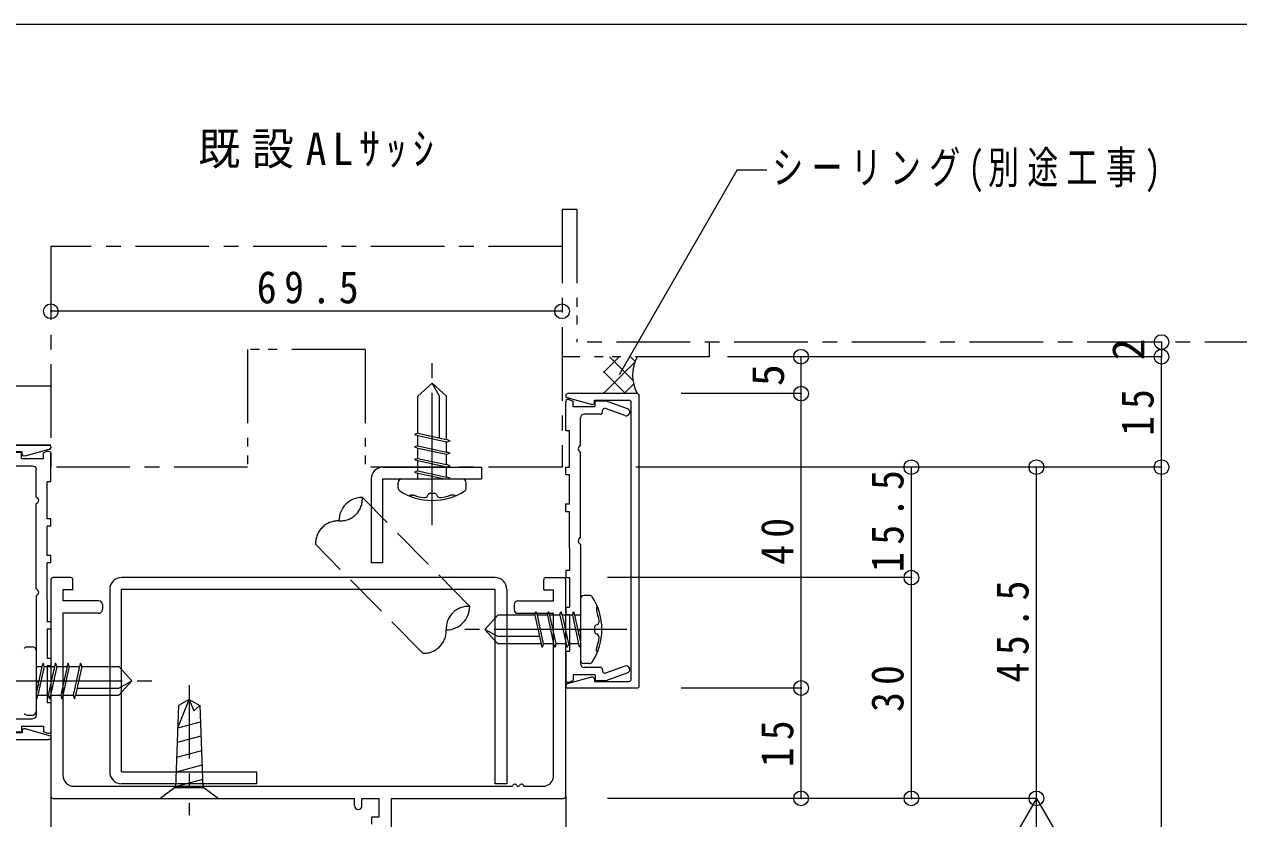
# Model space of a CAD drawing. Units: millimetres at full size, sheet at 1:2. Extents: x -822 to 1661, y 616 to 1163.
# Drawn here: x 1193.4 to 1358.5, y 1054.6 to 1162.5 of the extents above; entities that cross this region are included whole.
import ezdxf
from ezdxf.enums import TextEntityAlignment as Align

# ---------------------------------------------------------------- set-up
doc = ezdxf.new("R2010")
doc.units = ezdxf.units.MM
doc.header["$LTSCALE"] = 2
doc.header["$PDMODE"] = 32
doc.header["$PDSIZE"] = 2
for name, pattern in [('CHAIN1', [8, 5, -1, 1, -1]), ('CHAIN2', [12, 9, -1, 1, -1]), ('DASHED3', [4, 3, -1]), ('DOUBLE_CHAIN1', [8.8, 5, -1, 0.6, -0.6, 0.6, -1])]:
    doc.linetypes.add(name, pattern=pattern)
for name, color, linetype, lineweight in [('0-0_free', 7, 'Continuous', 15), ('2-1_20_図枠', 7, 'Continuous', 15), ('2-4_ADD_LINE', 3, 'Continuous', 9), ('2-7_01_躯体', 6, 'Continuous', 9), ('F-E', 5, 'Continuous', 9)]:
    doc.layers.add(name, color=color, linetype=linetype, lineweight=lineweight)
doc.styles.add('ＭＳ ゴシック', font='')
doc.styles.get('ＭＳ ゴシック').set_extended_font_data('MS Gothic')

# ---------------------------------------------------------------- blocks, each defined once
blk = doc.blocks.new('ANE605n.')
at = {"layer": '0-0_free'}
for p, q in [((0.36, 165.95), (4.71, 154)), ((84, 174), (6, 174)), ((84, 174), (84, 164)), ((204, 174), (204, 164)), ((304, 174), (304, 164)), ((464, 174), (464, 164)), ((464, 174), (484, 174)), ((484, 174), (484, 164)), ((564, 174), (584, 174)), ((564, 174), (564, 164)), ((584, 174), (584, 164)), ((684, 174), (762, 174)), ((684, 174), (684, 164)), ((767.64, 165.95), (763.29, 154)), ((20, 154), (4.71, 154)), ((20, 94), (20, 154)), ((124.83, 134), (50, 134)), ((184, 164), (84, 164)), ((374.83, 134), (143.17, 134)), ((284, 164), (204, 164)), ((364, 164), (304, 164)), ((364, 164), (464, 164)), ((393.17, 134), (624.83, 134)), ((484, 164), (564, 164)), ((584, 164), (684, 164)), ((643.17, 134), (718, 134)), ((748, 94), (748, 154)), ((748, 154), (763.29, 154)), ((40, 80), (40, 124)), ((728, 80), (728, 124)), ((4, 94), (4, 64)), ((20, 94), (4, 94)), ((34, 74), (30.21, 74)), ((734, 74), (737.79, 74)), ((748, 94), (764, 94)), ((764, 94), (764, 64)), ((4, 64), (24.9, 6.58)), ((43.69, 13.42), (24.57, 65.95)), ((724.31, 13.42), (743.43, 65.95)), ((764, 64), (743.1, 6.58))]:
    blk.add_line(p, q, dxfattribs=at)
for points in [[(204, 174), (184, 174), (184, 164)], [(304, 174), (284, 174), (284, 164)]]:
    blk.add_lwpolyline(points, dxfattribs=at)
for centre, radius, start, end in [((6, 168), 6, 90, 200), ((762, 168), 6, 340, 90), ((50, 124), 10, 90, 180), ((134, 130), 10, 23.57818, 156.42182), ((384, 130), 10, 23.57818, 156.42182), ((634, 130), 10, 23.57818, 156.42182), ((718, 124), 10, 0, 90), ((30.21, 68), 6, 90, 200), ((34, 80), 6, 270, 0), ((734, 80), 6, 180, 270), ((737.79, 68), 6, 340, 90), ((34.3, 10), 10, 200, 20), ((733.7, 10), 10, 160, 340)]:
    blk.add_arc(centre, radius, start, end, dxfattribs=at)
blk = doc.blocks.new('ANE606n.')
at = {"layer": '0-0_free'}
for p, q in [((788.83, 195.85), (790, 200)), ((0, 6), (0, 194.31)), ((29.61, 130.13), (11.17, 195.85)), ((770.39, 130.13), (788.83, 195.85)), ((800, 6), (800, 194.31)), ((18, 122), (18, 28)), ((24, 122), (18, 122)), ((776, 122), (782, 122)), ((782, 122), (782, 28)), ((6, 0), (794, 0)), ((24, 22), (776, 22))]:
    blk.add_line(p, q, dxfattribs=at)
for centre, radius, start, end in [((5.69, 194.31), 5.69, 15.67705, 180), ((794.31, 194.31), 5.69, 0, 164.32295), ((24, 128), 6, 270, 20.77483), ((776, 128), 6, 159.22517, 270), ((6, 6), 6, 180, 270), ((24, 28), 6, 180, 270), ((776, 28), 6, 270, 0), ((794, 6), 6, 270, 0)]:
    blk.add_arc(centre, radius, start, end, dxfattribs=at)

msp = doc.modelspace()

# ---------------------------------------------------------------- linework, layer by layer
at = {"layer": '2-1_20_図枠', "color": 2, "linetype": 'DOUBLE_CHAIN1'}
for p, q in [((1268.548, 1137.383), (1266.548, 1137.383)), ((1268.548, 1137.383), (1268.548, 1119.383)), ((1239.798, 1118.383), (1223.798, 1118.383)), ((1223.798, 1118.383), (1223.798, 1102.383)), ((1239.798, 1118.383), (1239.798, 1102.383)), ((1197.048, 1113.383), (1079.783, 1113.383)), ((1197.048, 1105.383), (1177.048, 1105.383))]:
    msp.add_line(p, q, dxfattribs=at)
at = {"layer": '2-1_20_図枠', "color": 2, "linetype": 'CHAIN1'}
for p, q in [((1197.048, 1132.383), (1197.048, 1102.383)), ((1266.548, 1132.383), (1197.048, 1132.383)), ((1395.955, 1119.383), (1268.548, 1119.383)), ((1223.798, 1102.383), (1197.048, 1102.383))]:
    msp.add_line(p, q, dxfattribs=at)
at = {"layer": '2-1_20_図枠', "color": 6, "linetype": 'CHAIN2', "lineweight": 9}
msp.add_line((1248.898, 1094.497), (1248.898, 1117.24), dxfattribs=at)
at = {"layer": '2-1_20_図枠', "color": 6, "lineweight": 9}
for p, q in [((1248.898, 1113.783), (1246.952, 1112.031)), ((1249.871, 1112.031), (1248.898, 1113.783)), ((1248.898, 1113.783), (1250.845, 1112.031)), ((1246.952, 1106.986), (1246.952, 1112.031)), ((1249.871, 1106.347), (1249.871, 1112.031)), ((1250.845, 1106.134), (1250.845, 1112.031)), ((1246.952, 1106.986), (1250.845, 1106.134)), ((1246.952, 1106.687), (1250.845, 1105.835)), ((1246.952, 1105.283), (1246.952, 1106.687)), ((1246.952, 1105.283), (1250.845, 1104.431)), ((1246.952, 1104.984), (1250.845, 1104.132)), ((1246.952, 1103.579), (1246.952, 1104.984)), ((1250.845, 1104.431), (1250.845, 1105.835)), ((1246.952, 1103.579), (1246.465, 1103.43)), ((1246.465, 1103.43), (1246.952, 1103.281)), ((1246.952, 1103.579), (1250.845, 1102.728)), ((1246.952, 1103.281), (1250.845, 1102.429)), ((1246.952, 1101.876), (1246.952, 1103.281)), ((1250.845, 1102.728), (1250.845, 1104.132)), ((1246.952, 1101.876), (1246.465, 1101.727)), ((1246.465, 1101.727), (1246.952, 1101.577)), ((1246.952, 1101.876), (1250.845, 1101.025)), ((1246.952, 1101.577), (1250.583, 1100.783)), ((1246.952, 1100.783), (1246.952, 1101.577)), ((1251.331, 1102.578), (1250.845, 1102.728)), ((1250.845, 1102.429), (1251.331, 1102.578)), ((1250.845, 1101.025), (1250.845, 1102.429)), ((1244.275, 1099.561), (1244.275, 1100.296)), ((1244.762, 1100.783), (1253.034, 1100.783)), ((1251.331, 1100.875), (1250.845, 1101.025)), ((1251.031, 1100.783), (1251.331, 1100.875)), ((1253.521, 1099.561), (1253.521, 1100.296)), ((1245.751, 1098.496), (1245.778, 1098.514)), ((1246.09, 1098.599), (1246.308, 1098.585)), ((1248.286, 1098.567), (1248.325, 1098.671)), ((1248.606, 1098.865), (1249.19, 1098.865)), ((1249.471, 1098.671), (1249.51, 1098.567)), ((1251.706, 1098.599), (1251.488, 1098.585)), ((1252.046, 1098.496), (1252.019, 1098.514)), ((1214.408, 1069.991), (1213.985, 1058.883)), ((1214.294, 1066.983), (1215.848, 1070.823)), ((1215.848, 1070.823), (1214.408, 1069.991)), ((1215.848, 1070.823), (1216.5, 1069.289)), ((1215.848, 1070.823), (1217.288, 1069.991)), ((1216.5, 1069.289), (1217.288, 1069.991)), ((1217.288, 1069.991), (1217.711, 1058.883)), ((1214.294, 1066.983), (1217.371, 1067.807)), ((1217.446, 1065.84), (1214.217, 1064.975)), ((1217.521, 1063.872), (1214.141, 1062.966)), ((1217.596, 1061.905), (1214.064, 1060.958)), ((1211.848, 1057.383), (1213.848, 1058.883)), ((1213.848, 1058.883), (1217.848, 1058.883)), ((1217.671, 1059.937), (1213.988, 1058.95)), ((1217.848, 1058.883), (1219.848, 1057.383)), ((1211.848, 1057.383), (1219.848, 1057.383))]:
    msp.add_line(p, q, dxfattribs=at)
at = {"layer": '2-1_20_図枠', "color": 5, "lineweight": 9}
for p, q in [((1240.598, 1100.783), (1240.598, 1089.383)), ((1242.198, 1089.383), (1242.198, 1100.783)), ((1242.198, 1100.783), (1255.598, 1100.783)), ((1242.198, 1089.383), (1240.598, 1089.383)), ((1257.448, 1087.383), (1206.648, 1087.383)), ((1205.048, 1085.783), (1205.048, 1060.983)), ((1257.448, 1085.783), (1206.648, 1085.783)), ((1206.648, 1060.983), (1206.648, 1085.783)), ((1257.448, 1059.383), (1257.448, 1085.783)), ((1259.048, 1085.783), (1259.048, 1059.383)), ((1206.648, 1060.983), (1225.048, 1060.983)), ((1225.048, 1059.383), (1225.048, 1060.983)), ((1225.048, 1059.383), (1206.648, 1059.383)), ((1259.048, 1059.383), (1257.448, 1059.383))]:
    msp.add_line(p, q, dxfattribs=at)
at = {"layer": '2-1_20_図枠', "color": 5, "linetype": 'DASHED3', "lineweight": 9}
for p, q in [((1253.992, 1083.47), (1239.397, 1098.273)), ((1247.628, 1077.106), (1233.033, 1091.909))]:
    msp.add_line(p, q, dxfattribs=at)
at = {"layer": '2-1_20_図枠'}
for p, q in [((1197.048, 1087.083), (1197.048, 1057.683)), ((1199.748, 1087.383), (1197.348, 1087.383)), ((1200.048, 1085.733), (1200.048, 1087.083)), ((1264.048, 1085.733), (1264.048, 1087.083)), ((1264.348, 1087.383), (1266.748, 1087.383)), ((1267.048, 1057.683), (1267.048, 1087.083)), ((1198.698, 1085.733), (1198.698, 1084.233)), ((1200.048, 1085.733), (1198.698, 1085.733)), ((1264.048, 1085.733), (1265.398, 1085.733)), ((1265.398, 1084.233), (1265.398, 1085.733)), ((1203.548, 1084.233), (1198.698, 1084.233)), ((1204.048, 1083.733), (1204.048, 1083.033)), ((1260.048, 1083.733), (1260.048, 1083.033)), ((1260.548, 1084.233), (1265.398, 1084.233)), ((1198.698, 1082.533), (1198.698, 1060.533)), ((1203.548, 1082.533), (1198.698, 1082.533)), ((1260.548, 1082.533), (1265.398, 1082.533)), ((1265.398, 1060.533), (1265.398, 1082.533)), ((1200.198, 1059.033), (1259.828, 1059.033)), ((1261.348, 1059.033), (1263.898, 1059.033)), ((1197.348, 1057.383), (1238.348, 1057.383)), ((1238.348, 1056.383), (1238.348, 1057.383)), ((1239.348, 1057.383), (1241.698, 1057.383)), ((1239.348, 1056.383), (1239.348, 1057.383)), ((1241.698, 1054.883), (1241.698, 1057.383)), ((1243.348, 1042.683), (1243.348, 1057.383)), ((1243.348, 1057.383), (1266.748, 1057.383)), ((1240.698, 1054.883), (1241.698, 1054.883)), ((1240.698, 1053.883), (1240.698, 1054.883))]:
    msp.add_line(p, q, dxfattribs=at)
at = {"layer": '2-1_20_図枠', "color": 6, "linetype": 'CHAIN1', "lineweight": 9}
msp.add_line((1215.848, 1072.789), (1215.848, 1055.119), dxfattribs=at)
at = {"layer": '2-1_20_図枠', "color": 4, "lineweight": 5}
for p, q in [((1197.048, 1057.683), (1197.048, 904.79)), ((1267.048, 1057.683), (1267.048, 878.424))]:
    msp.add_line(p, q, dxfattribs=at)
at = {"layer": '2-1_20_図枠', "color": 2, "linetype": 'CHAIN1'}
msp.add_lwpolyline([(1266.548, 1137.383), (1266.548, 1102.383), (1239.798, 1102.383)], dxfattribs=at)
at = {"layer": '2-1_20_図枠', "color": 2, "linetype": 'DOUBLE_CHAIN1'}
msp.add_lwpolyline([(1286.548, 1119.383), (1286.548, 1117.383), (1266.548, 1117.383)], dxfattribs=at)
at = {"layer": '2-1_20_図枠', "color": 6, "lineweight": 9}
for points in [[(1246.952, 1106.986), (1246.465, 1106.836), (1246.952, 1106.687)], [(1246.952, 1105.283), (1246.465, 1105.133), (1246.952, 1104.984)], [(1250.845, 1105.835), (1251.331, 1105.985), (1250.845, 1106.134)], [(1250.845, 1104.132), (1251.331, 1104.282), (1250.845, 1104.431)]]:
    msp.add_lwpolyline(points, dxfattribs=at)
at = {"layer": '2-1_20_図枠', "color": 5, "lineweight": 9}
msp.add_lwpolyline([(1242.198, 1102.383), (1255.598, 1102.383), (1255.598, 1100.783)], dxfattribs=at)
for centre, start, end in [((1242.198, 1100.783), 90, 180), ((1206.648, 1085.783), 90, 180), ((1257.448, 1085.783), 0, 90), ((1206.648, 1060.983), 180, 270)]:
    msp.add_arc(centre, 1.6, start, end, dxfattribs=at)
at = {"layer": '2-1_20_図枠', "color": 6, "lineweight": 9}
for centre, radius, start, end in [((1244.762, 1100.296), 0.487, 90, 180), ((1253.034, 1100.296), 0.487, 0, 90), ((1244.762, 1099.561), 0.487, 180, 233.27275), ((1248.898, 1106.009), 8.146, 237.0789, 302.92111), ((1246.058, 1098.1), 0.5, 86.26712, 124.08992), ((1246.276, 1098.086), 0.5, 71.68633, 86.26712), ((1248.898, 1106.009), 7.846, 251.68633, 261.54611), ((1247.818, 1098.743), 0.5, 261.54611, 339.43201), ((1248.606, 1098.565), 0.3, 90, 159.43202), ((1249.19, 1098.565), 0.3, 20.56801, 90), ((1249.978, 1098.743), 0.5, 200.56801, 278.45392), ((1248.898, 1106.009), 7.846, 278.4539, 288.31369), ((1251.521, 1098.086), 0.5, 93.73289, 108.31369), ((1251.738, 1098.1), 0.5, 55.91011, 93.73291), ((1253.034, 1099.561), 0.487, 306.72728, 0)]:
    msp.add_arc(centre, radius, start, end, dxfattribs=at)
at = {"layer": '2-1_20_図枠', "color": 5, "linetype": 'DASHED3', "lineweight": 9}
for centre, radius, start, end in [((1236.411, 1098.077), 2.992, 266.24379, 3.7571), ((1239.399, 1095.089), 3.184, 90.0383, 179.96082), ((1236.119, 1092.006), 3.087, 88.21321, 181.78862), ((1253.796, 1080.484), 2.992, 86.2429, 183.75621), ((1250.807, 1083.472), 3.184, 270.03918, 359.9617), ((1247.724, 1080.192), 3.087, 268.21138, 1.78679)]:
    msp.add_arc(centre, radius, start, end, dxfattribs=at)
at = {"layer": '2-1_20_図枠'}
for centre, radius, start, end in [((1197.348, 1087.083), 0.3, 90, 180), ((1199.748, 1087.083), 0.3, 0, 90), ((1264.348, 1087.083), 0.3, 90, 180), ((1266.748, 1087.083), 0.3, 0, 90), ((1203.548, 1083.733), 0.5, 0, 90), ((1260.548, 1083.733), 0.5, 90, 180), ((1203.548, 1083.033), 0.5, 270, 0), ((1260.548, 1083.033), 0.5, 180, 270), ((1200.198, 1060.533), 1.5, 180, 270), ((1263.898, 1060.533), 1.5, 270, 0), ((1260.128, 1059.033), 0.3, 23.58, 180), ((1260.588, 1059.233), 0.2, 203.58, 336.42), ((1261.048, 1059.033), 0.3, 0, 156.42), ((1197.348, 1057.683), 0.3, 180, 270), ((1266.748, 1057.683), 0.3, 270, 0), ((1238.848, 1056.383), 0.5, 180, 0)]:
    msp.add_arc(centre, radius, start, end, dxfattribs=at)
at = {"layer": '2-4_ADD_LINE', "color": 134}
for q in [(1274.306, 1114.942), (1294.402, 1142.775)]:
    msp.add_line((1290.375, 1142.775), q, dxfattribs=at)
at = {"layer": '2-4_ADD_LINE'}
for p, q in [((1266.548, 1123.569), (1197.048, 1123.569)), ((1348.041, 1119.383), (1348.041, 1117.383)), ((1348.041, 1117.383), (1289.027, 1117.383)), ((1299.041, 1112.383), (1299.041, 1117.383)), ((1348.041, 1102.383), (1348.041, 1117.383)), ((1299.041, 1112.383), (1282.748, 1112.383)), ((1299.041, 1072.383), (1299.041, 1112.383)), ((1348.041, 1102.383), (1276.598, 1102.383)), ((1314.041, 1087.383), (1314.041, 1102.383)), ((1331.041, 1057.383), (1331.041, 1102.383)), ((1348.041, 732.48), (1348.041, 1102.383)), ((1314.041, 1087.383), (1272.748, 1087.383)), ((1314.041, 1057.383), (1314.041, 1087.383)), ((1299.041, 1072.383), (1282.748, 1072.383)), ((1299.041, 1057.383), (1299.041, 1072.383)), ((1331.041, 1057.383), (1272.748, 1057.383)), ((1331.041, 1057.383), (1323.853, 1044.932)), ((1331.041, 1057.383), (1338.23, 1044.932)), ((1331.041, 732.48), (1331.041, 1057.383))]:
    msp.add_line(p, q, dxfattribs=at)
at = {"layer": '2-4_ADD_LINE', "color": 5}
for p in [(1197.048, 1123.569), (1266.548, 1123.569), (1348.041, 1119.383), (1299.041, 1117.383), (1348.041, 1117.383), (1299.041, 1112.383), (1314.041, 1102.383), (1331.041, 1102.383), (1348.041, 1102.383), (1314.041, 1087.383), (1299.041, 1072.383), (1299.041, 1057.383), (1314.041, 1057.383), (1331.041, 1057.383)]:
    msp.add_point(p, dxfattribs=at)
at = {"layer": '2-7_01_躯体', "color": 4, "lineweight": 5}
for p, q in [((1272.189, 1115.237), (1274.335, 1117.383)), ((1272.189, 1112.408), (1276.431, 1116.651)), ((1276.173, 1114.225), (1273.015, 1117.383)), ((1276.469, 1116.757), (1275.844, 1117.383)), ((1275.187, 1112.383), (1272.189, 1115.381)), ((1274.992, 1112.383), (1276.272, 1113.664)), ((1272.358, 1112.383), (1272.189, 1112.553))]:
    msp.add_line(p, q, dxfattribs=at)
at = {"layer": '2-7_01_躯体'}
for p, q in [((1270.27, 1084.964), (1269.535, 1084.964)), ((1269.048, 1084.477), (1269.048, 1076.205)), ((1271.232, 1083.149), (1271.246, 1082.931)), ((1271.335, 1083.489), (1271.317, 1083.462)), ((1256.048, 1080.341), (1257.8, 1082.288)), ((1262.845, 1082.288), (1257.8, 1082.288)), ((1262.845, 1082.288), (1263.697, 1078.395)), ((1263.144, 1082.288), (1263.996, 1078.395)), ((1264.549, 1082.288), (1263.144, 1082.288)), ((1264.549, 1082.288), (1265.4, 1078.395)), ((1264.847, 1082.288), (1265.699, 1078.395)), ((1266.252, 1082.288), (1264.847, 1082.288)), ((1266.252, 1082.288), (1266.401, 1082.774)), ((1266.252, 1082.288), (1267.103, 1078.395)), ((1266.401, 1082.774), (1266.551, 1082.288)), ((1266.551, 1082.288), (1267.402, 1078.395)), ((1267.955, 1082.288), (1266.551, 1082.288)), ((1267.955, 1082.288), (1268.104, 1082.774)), ((1267.955, 1082.288), (1268.806, 1078.395)), ((1268.104, 1082.774), (1268.254, 1082.288)), ((1268.254, 1082.288), (1269.048, 1078.656)), ((1269.048, 1082.288), (1268.254, 1082.288)), ((1257.8, 1079.368), (1256.048, 1080.341)), ((1256.048, 1080.341), (1257.8, 1078.395)), ((1270.966, 1080.633), (1270.966, 1080.049)), ((1271.264, 1080.953), (1271.16, 1080.914)), ((1263.484, 1079.368), (1257.8, 1079.368)), ((1263.697, 1078.395), (1257.8, 1078.395)), ((1265.4, 1078.395), (1263.996, 1078.395)), ((1267.103, 1078.395), (1265.699, 1078.395)), ((1267.253, 1077.908), (1267.103, 1078.395)), ((1267.402, 1078.395), (1267.253, 1077.908)), ((1268.806, 1078.395), (1267.402, 1078.395)), ((1268.956, 1077.908), (1268.806, 1078.395)), ((1269.048, 1078.209), (1268.956, 1077.908)), ((1271.16, 1079.768), (1271.264, 1079.729)), ((1193.827, 1077.964), (1194.561, 1077.964)), ((1195.048, 1077.477), (1195.048, 1069.205)), ((1271.232, 1077.534), (1271.246, 1077.751)), ((1271.335, 1077.194), (1271.317, 1077.221)), ((1195.843, 1075.288), (1195.048, 1071.656)), ((1195.048, 1075.288), (1195.843, 1075.288)), ((1196.141, 1075.288), (1195.29, 1071.395)), ((1195.992, 1075.774), (1195.843, 1075.288)), ((1196.141, 1075.288), (1195.992, 1075.774)), ((1196.141, 1075.288), (1197.546, 1075.288)), ((1197.546, 1075.288), (1196.694, 1071.395)), ((1197.845, 1075.288), (1196.993, 1071.395)), ((1197.695, 1075.774), (1197.546, 1075.288)), ((1197.845, 1075.288), (1197.695, 1075.774)), ((1197.845, 1075.288), (1199.249, 1075.288)), ((1199.249, 1075.288), (1198.397, 1071.395)), ((1199.548, 1075.288), (1198.696, 1071.395)), ((1199.548, 1075.288), (1200.952, 1075.288)), ((1200.952, 1075.288), (1200.1, 1071.395)), ((1201.251, 1075.288), (1200.399, 1071.395)), ((1201.251, 1075.288), (1206.296, 1075.288)), ((1208.048, 1073.341), (1206.296, 1075.288)), ((1270.27, 1075.718), (1269.535, 1075.718)), ((1206.296, 1072.368), (1208.048, 1073.341)), ((1208.048, 1073.341), (1206.296, 1071.395)), ((1200.612, 1072.368), (1206.296, 1072.368)), ((1195.048, 1071.209), (1195.14, 1070.908)), ((1195.14, 1070.908), (1195.29, 1071.395)), ((1195.29, 1071.395), (1196.694, 1071.395)), ((1196.694, 1071.395), (1196.844, 1070.908)), ((1196.844, 1070.908), (1196.993, 1071.395)), ((1196.993, 1071.395), (1198.397, 1071.395)), ((1198.696, 1071.395), (1200.1, 1071.395)), ((1200.399, 1071.395), (1206.296, 1071.395)), ((1193.827, 1068.718), (1194.561, 1068.718))]:
    msp.add_line(p, q, dxfattribs=at)
at = {"layer": '2-7_01_躯体', "linetype": 'CHAIN2'}
for p, q in [((1275.334, 1080.341), (1252.591, 1080.341)), ((1188.762, 1073.341), (1211.505, 1073.341))]:
    msp.add_line(p, q, dxfattribs=at)
at = {"layer": '2-7_01_躯体'}
for points in [[(1262.845, 1082.288), (1262.995, 1082.774), (1263.144, 1082.288)], [(1264.549, 1082.288), (1264.698, 1082.774), (1264.847, 1082.288)], [(1263.996, 1078.395), (1263.846, 1077.908), (1263.697, 1078.395)], [(1265.699, 1078.395), (1265.549, 1077.908), (1265.4, 1078.395)], [(1199.548, 1075.288), (1199.398, 1075.774), (1199.249, 1075.288)], [(1201.251, 1075.288), (1201.101, 1075.774), (1200.952, 1075.288)], [(1198.397, 1071.395), (1198.547, 1070.908), (1198.696, 1071.395)], [(1200.1, 1071.395), (1200.25, 1070.908), (1200.399, 1071.395)]]:
    msp.add_lwpolyline(points, dxfattribs=at)
at = {"layer": '2-7_01_躯体', "color": 4, "lineweight": 5}
msp.add_arc((1281.517, 1114.883), 5.384, 152.33334, 207.66664, dxfattribs=at)
at = {"layer": '2-7_01_躯体'}
for centre, radius, start, end in [((1269.535, 1084.477), 0.487, 90, 180), ((1270.27, 1084.477), 0.487, 36.72725, 90), ((1263.822, 1080.341), 8.146, 327.07889, 32.9211), ((1271.731, 1083.181), 0.5, 145.91008, 183.73288), ((1271.745, 1082.964), 0.5, 183.73288, 198.31367), ((1271.088, 1081.421), 0.5, 290.56799, 8.45389), ((1263.822, 1080.341), 7.846, 8.45389, 18.31367), ((1271.266, 1080.633), 0.3, 110.56798, 180), ((1271.266, 1080.049), 0.3, 180, 249.43199), ((1271.088, 1079.261), 0.5, 351.54608, 69.43199), ((1263.822, 1080.341), 7.846, 341.68631, 351.5461), ((1193.827, 1077.477), 0.487, 90, 143.27275), ((1194.561, 1077.477), 0.487, 0, 90), ((1271.731, 1077.501), 0.5, 176.26709, 214.08989), ((1271.745, 1077.719), 0.5, 161.68631, 176.26711), ((1269.535, 1076.205), 0.487, 180, 270), ((1270.27, 1076.205), 0.487, 270, 323.27272), ((1193.827, 1069.205), 0.487, 216.72728, 270), ((1194.561, 1069.205), 0.487, 270, 0)]:
    msp.add_arc(centre, radius, start, end, dxfattribs=at)
at = {"layer": 'F-E'}
msp.add_line((857.556, 1162.545), (1641.556, 1162.545), dxfattribs=at)

# ---------------------------------------------------------------- block references
at = {"layer": '2-7_01_躯体', "yscale": -0.05}
for name, p, xscale, rotation in [('ANE606n.', (1277.048, 1072.383), -0.05, 270), ('ANE605n.', (1275.748, 1073.183), -0.05, 270), ('ANE606n.', (1187.048, 1065.383), 0.05, 90), ('ANE605n.', (1188.348, 1066.183), 0.05, 90)]:
    msp.add_blockref(name, p, dxfattribs=dict(at, xscale=xscale, rotation=rotation))

# ---------------------------------------------------------------- texts
at = {"layer": '2-4_ADD_LINE', "color": 7, "style": 'ＭＳ ゴシック'}
for s, p in [('2', (1347.041, 1116.883)), ('5', (1298.041, 1113.383))]:
    msp.add_text(s, height=4.399, rotation=90, dxfattribs=at).set_placement(p, align=Align.BOTTOM_LEFT)
at = {"layer": '2-4_ADD_LINE', "color": 7, "char_height": 4.399, "attachment_point": 7, "style": 'ＭＳ ゴシック'}
for s, insert in [('\\T1.28;\\W0.95;既設ALｻｯｼ', (1217.085, 1142.953)), ('\\T1.27;\\W0.7;シーリング(別途工事)', (1295.137, 1139.734)), ('\\T1.38;\\W0.9;69.5', (1225.048, 1124.569))]:
    msp.add_mtext(s, dxfattribs=dict(at, insert=insert))
at = {"layer": '2-4_ADD_LINE', "color": 7, "char_height": 4.399, "attachment_point": 7, "rotation": 90, "style": 'ＭＳ ゴシック'}
for s, insert in [('\\T1.36;\\W0.9;15', (1347.041, 1106.633)), ('\\T1.38;\\W0.9;15.5', (1313.041, 1088.133)), ('\\T1.36;\\W0.9;40', (1298.041, 1089.133)), ('\\T1.38;\\W0.9;45.5', (1330.041, 1073.133)), ('\\T1.36;\\W0.9;30', (1313.041, 1069.133)), ('\\T1.36;\\W0.9;15', (1298.041, 1061.633))]:
    msp.add_mtext(s, dxfattribs=dict(at, insert=insert))

doc.saveas('drawing.dxf')
